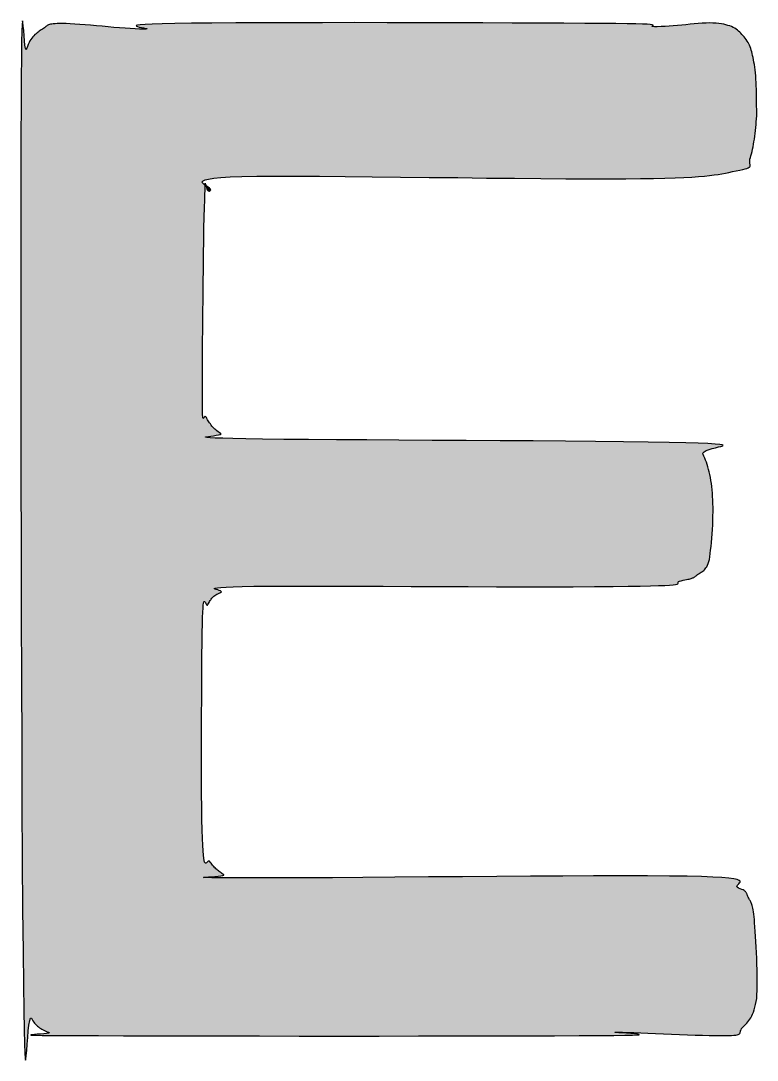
# Model space of a CAD drawing. Header units: millimetres. Extents: x 0 to 420, y 0 to 297.
# Drawn here: x 296.017 to 297.892, y 51.776 to 54.423 of the extents above; entities that cross this region are included whole.
import ezdxf

# ---------------------------------------------------------------- set-up
doc = ezdxf.new("R2010")
doc.units = ezdxf.units.MM
doc.layers.add('291-E-DIAGRAMA', color=5, linetype='Continuous')
doc.layers.add('291-G-ROTULO', color=7, linetype='Continuous')

msp = doc.modelspace()

# ---------------------------------------------------------------- hatches: boundary and pattern name
at = {"layer": '291-G-ROTULO', "true_color": 0xec5a2f}
for points in [[(296.0609, 54.3947), (296.0582, 54.3927), (296.0555, 54.3905), (296.0528, 54.3881), (296.0501, 54.3855), (296.0475, 54.3826), (296.0449, 54.3794), (296.0425, 54.3759), (296.0401, 54.3721), (296.0378, 54.3678), (296.0356, 54.3631), (296.0335, 54.3578), (296.0315, 54.3521), (296.0301, 54.3496), (296.0287, 54.3531), (296.0274, 54.3613), (296.0262, 54.3725), (296.0251, 54.3853), (296.0241, 54.3983), (296.0231, 54.41), (296.0222, 54.4188), (296.0214, 54.4234), (296.0207, 54.4222), (296.02, 54.4138), (296.0194, 54.3967), (296.0188, 54.3694), (296.0183, 54.3304), (296.0179, 54.2783), (296.0175, 54.2116), (296.0172, 54.1251), (296.0169, 54.017), (296.0168, 53.8902), (296.0167, 53.748), (296.0168, 53.5933), (296.0169, 53.4294), (296.0172, 53.2594), (296.0175, 53.0864), (296.0179, 52.9134), (296.0184, 52.7437), (296.019, 52.5802), (296.0197, 52.4263), (296.0205, 52.2849), (296.0214, 52.1591), (296.0224, 52.0522), (296.0235, 51.9672), (296.0243, 51.9026), (296.025, 51.8531), (296.0258, 51.8172), (296.0266, 51.7934), (296.0275, 51.78), (296.0284, 51.7755), (296.0294, 51.7785), (296.0305, 51.7873), (296.0317, 51.8004), (296.033, 51.8162), (296.0344, 51.8333), (296.0359, 51.85), (296.0376, 51.8649), (296.0394, 51.8764), (296.0414, 51.8829), (296.0436, 51.8829), (296.0455, 51.8792), (296.0475, 51.8759), (296.0497, 51.8728), (296.0519, 51.8699), (296.0542, 51.8672), (296.0567, 51.8647), (296.0592, 51.8624), (296.0619, 51.8603), (296.0647, 51.8583), (296.0676, 51.8564), (296.0706, 51.8546), (296.0738, 51.8529), (296.0771, 51.8513), (296.0805, 51.8498), (296.084, 51.8482), (296.0877, 51.8467), (296.0893, 51.8457), (296.0872, 51.8447), (296.0821, 51.8438), (296.0751, 51.8429), (296.067, 51.8422), (296.0588, 51.8415), (296.0512, 51.841), (296.0453, 51.8405), (296.0419, 51.84), (296.042, 51.8397), (296.0463, 51.8394), (296.0558, 51.8391), (296.0715, 51.8389), (296.0941, 51.8388), (296.1247, 51.8387), (296.164, 51.8387), (296.2147, 51.8384), (296.2784, 51.838), (296.353, 51.8378), (296.4368, 51.8376), (296.528, 51.8374), (296.6247, 51.8373), (296.7251, 51.8372), (296.8273, 51.8372), (296.9294, 51.8372), (297.0297, 51.8373), (297.1263, 51.8374), (297.2173, 51.8376), (297.3009, 51.8378), (297.3753, 51.838), (297.4386, 51.8384), (297.489, 51.8387), (297.5267, 51.8388), (297.5546, 51.839), (297.5739, 51.8394), (297.5857, 51.84), (297.591, 51.8406), (297.591, 51.8412), (297.5868, 51.842), (297.5793, 51.8427), (297.5698, 51.8435), (297.5593, 51.8442), (297.549, 51.8449), (297.5398, 51.8455), (297.5329, 51.846), (297.5295, 51.8464), (297.5305, 51.8466), (297.5372, 51.8467), (297.5486, 51.8466), (297.5622, 51.8463), (297.5778, 51.8458), (297.5951, 51.8452), (297.6136, 51.8445), (297.6331, 51.8437), (297.6532, 51.8428), (297.6737, 51.842), (297.6941, 51.8411), (297.7143, 51.8404), (297.7338, 51.8397), (297.7523, 51.8391), (297.7695, 51.8387), (297.7851, 51.8385), (297.7988, 51.8385), (297.8102, 51.8387), (297.8191, 51.8388), (297.8265, 51.8389), (297.8324, 51.8392), (297.8371, 51.8396), (297.8407, 51.8401), (297.8434, 51.8408), (297.8453, 51.8417), (297.8466, 51.8427), (297.8474, 51.8439), (297.848, 51.8454), (297.8484, 51.847), (297.8489, 51.8489), (297.8495, 51.851), (297.8506, 51.8533), (297.8521, 51.8559), (297.8543, 51.8588), (297.857, 51.8614), (297.8597, 51.8641), (297.8624, 51.8669), (297.8651, 51.8698), (297.8677, 51.8729), (297.8704, 51.8763), (297.8729, 51.8799), (297.8754, 51.8839), (297.8778, 51.8882), (297.8801, 51.893), (297.8823, 51.8982), (297.8843, 51.9039), (297.8861, 51.9103), (297.8878, 51.9172), (297.8892, 51.9248), (297.8905, 51.9331), (297.8911, 51.9425), (297.8915, 51.9532), (297.8918, 51.9651), (297.8918, 51.978), (297.8917, 51.9916), (297.8914, 52.0058), (297.891, 52.0203), (297.8905, 52.0349), (297.8899, 52.0496), (297.8892, 52.0639), (297.8884, 52.0779), (297.8877, 52.0911), (297.8868, 52.1036), (297.886, 52.115), (297.8852, 52.1251), (297.8845, 52.1338), (297.8837, 52.1412), (297.8829, 52.1477), (297.8822, 52.1534), (297.8814, 52.1584), (297.8806, 52.1626), (297.8798, 52.1663), (297.879, 52.1695), (297.8782, 52.1722), (297.8773, 52.1746), (297.8764, 52.1767), (297.8755, 52.1786), (297.8746, 52.1804), (297.8736, 52.1821), (297.8726, 52.184), (297.8715, 52.1859), (297.8704, 52.188), (297.8691, 52.1905), (297.868, 52.1928), (297.8672, 52.1948), (297.8666, 52.1966), (297.866, 52.1983), (297.8655, 52.1998), (297.8649, 52.2012), (297.8641, 52.2026), (297.8632, 52.2039), (297.8619, 52.2051), (297.8603, 52.2064), (297.8583, 52.2078), (297.8557, 52.2092), (297.8526, 52.2107), (297.8488, 52.2123), (297.8443, 52.2141), (297.8409, 52.2161), (297.8399, 52.2181), (297.8406, 52.2203), (297.8425, 52.2225), (297.8449, 52.2247), (297.8471, 52.227), (297.8485, 52.2292), (297.8483, 52.2314), (297.846, 52.2335), (297.8409, 52.2356), (297.8322, 52.2375), (297.8195, 52.2392), (297.8019, 52.2408), (297.7789, 52.2422), (297.7497, 52.2433), (297.7138, 52.2442), (297.6685, 52.2448), (297.6126, 52.2451), (297.5477, 52.2452), (297.4753, 52.245), (297.397, 52.2447), (297.3142, 52.2442), (297.2285, 52.2436), (297.1414, 52.243), (297.0545, 52.2423), (296.9693, 52.2417), (296.8874, 52.2411), (296.8102, 52.2405), (296.7392, 52.2402), (296.6762, 52.24), (296.6224, 52.24), (296.5796, 52.2402), (296.5468, 52.2402), (296.5217, 52.2403), (296.5035, 52.2404), (296.4913, 52.2406), (296.4845, 52.2409), (296.4822, 52.2412), (296.4836, 52.2415), (296.488, 52.242), (296.4945, 52.2425), (296.5023, 52.243), (296.5107, 52.2437), (296.5189, 52.2444), (296.526, 52.2453), (296.5314, 52.2462), (296.5341, 52.2472), (296.5334, 52.2482), (296.5312, 52.2497), (296.5289, 52.2513), (296.5266, 52.2528), (296.5244, 52.2544), (296.5222, 52.256), (296.52, 52.2577), (296.5178, 52.2594), (296.5156, 52.2613), (296.5134, 52.2632), (296.5113, 52.2653), (296.5092, 52.2674), (296.5072, 52.2697), (296.5051, 52.2721), (296.5031, 52.2747), (296.5012, 52.2774), (296.4993, 52.2804), (296.4974, 52.2822), (296.4957, 52.2828), (296.494, 52.2824), (296.4925, 52.2813), (296.491, 52.2799), (296.4896, 52.2786), (296.4882, 52.2776), (296.487, 52.2773), (296.4858, 52.2781), (296.4847, 52.2802), (296.4836, 52.2841), (296.4826, 52.29), (296.4817, 52.2982), (296.4808, 52.3092), (296.48, 52.3232), (296.4792, 52.3406), (296.4785, 52.3622), (296.478, 52.3887), (296.4775, 52.4196), (296.4772, 52.4541), (296.477, 52.4915), (296.4769, 52.531), (296.4769, 52.5719), (296.4769, 52.6136), (296.4771, 52.6553), (296.4773, 52.6962), (296.4775, 52.7357), (296.4778, 52.7731), (296.4781, 52.8076), (296.4785, 52.8385), (296.4788, 52.865), (296.4792, 52.8866), (296.4796, 52.9036), (296.4801, 52.917), (296.4807, 52.9273), (296.4814, 52.9348), (296.4821, 52.9399), (296.4829, 52.9429), (296.4838, 52.9442), (296.4847, 52.9441), (296.4857, 52.943), (296.4867, 52.9412), (296.4877, 52.9392), (296.4888, 52.9372), (296.4899, 52.9356), (296.491, 52.9347), (296.4921, 52.935), (296.4933, 52.9368), (296.4947, 52.9394), (296.4961, 52.9418), (296.4975, 52.9441), (296.4988, 52.9463), (296.5002, 52.9484), (296.5017, 52.9504), (296.5032, 52.9523), (296.5048, 52.9541), (296.5066, 52.9559), (296.5085, 52.9576), (296.5107, 52.9592), (296.513, 52.9608), (296.5156, 52.9624), (296.5186, 52.9639), (296.5218, 52.9654), (296.5254, 52.9669), (296.5274, 52.9684), (296.5271, 52.9698), (296.5251, 52.971), (296.5219, 52.9723), (296.5182, 52.9734), (296.5145, 52.9745), (296.5114, 52.9755), (296.5096, 52.9765), (296.5095, 52.9774), (296.5119, 52.9783), (296.5173, 52.9791), (296.5262, 52.9799), (296.5394, 52.9807), (296.5572, 52.9815), (296.5805, 52.9822), (296.6097, 52.983), (296.6469, 52.9833), (296.6928, 52.9834), (296.7463, 52.9834), (296.8061, 52.9833), (296.871, 52.9831), (296.9396, 52.9828), (297.0109, 52.9825), (297.0835, 52.9822), (297.1561, 52.982), (297.2277, 52.9817), (297.2968, 52.9816), (297.3623, 52.9816), (297.423, 52.9817), (297.4775, 52.9819), (297.5247, 52.9823), (297.5633, 52.983), (297.5942, 52.9834), (297.6198, 52.9839), (297.6404, 52.9845), (297.6565, 52.9852), (297.6689, 52.9859), (297.6778, 52.9867), (297.6839, 52.9876), (297.6877, 52.9885), (297.6897, 52.9895), (297.6905, 52.9905), (297.6905, 52.9915), (297.6903, 52.9926), (297.6904, 52.9937), (297.6913, 52.9948), (297.6936, 52.9959), (297.6978, 52.997), (297.7031, 52.9981), (297.7077, 52.999), (297.7118, 52.9999), (297.7153, 53.0006), (297.7184, 53.0013), (297.721, 53.002), (297.7234, 53.0027), (297.7254, 53.0033), (297.7271, 53.004), (297.7287, 53.0047), (297.7302, 53.0055), (297.7316, 53.0063), (297.7331, 53.0073), (297.7345, 53.0084), (297.7361, 53.0097), (297.7379, 53.0111), (297.7402, 53.0128), (297.7424, 53.0144), (297.7447, 53.0158), (297.7469, 53.0171), (297.7491, 53.0184), (297.7512, 53.0197), (297.7534, 53.0212), (297.7555, 53.0229), (297.7575, 53.0248), (297.7595, 53.0271), (297.7614, 53.0297), (297.7633, 53.0328), (297.7651, 53.0365), (297.7668, 53.0407), (297.7685, 53.0456), (297.77, 53.0512), (297.7712, 53.0582), (297.7723, 53.0661), (297.7733, 53.0749), (297.7744, 53.0845), (297.7754, 53.0947), (297.7763, 53.1054), (297.7771, 53.1165), (297.7778, 53.1278), (297.7784, 53.1392), (297.7789, 53.1506), (297.7792, 53.1619), (297.7793, 53.1729), (297.7793, 53.1835), (297.7791, 53.1937), (297.7787, 53.2031), (297.7781, 53.2118), (297.7776, 53.2204), (297.7769, 53.2288), (297.7761, 53.2369), (297.7751, 53.2448), (297.774, 53.2525), (297.7727, 53.26), (297.7713, 53.2672), (297.7698, 53.2741), (297.7681, 53.2807), (297.7664, 53.287), (297.7645, 53.2931), (297.7625, 53.2988), (297.7605, 53.3042), (297.7584, 53.3092), (297.7562, 53.3139), (297.754, 53.3182), (297.7536, 53.3221), (297.7565, 53.3256), (297.7619, 53.3287), (297.7691, 53.3314), (297.7772, 53.3338), (297.7855, 53.3359), (297.7933, 53.3377), (297.7996, 53.3393), (297.8039, 53.3407), (297.8053, 53.342), (297.803, 53.3431), (297.7963, 53.3442), (297.7844, 53.3452), (297.7665, 53.3462), (297.7419, 53.3473), (297.7098, 53.3483), (297.6673, 53.3494), (297.6138, 53.3503), (297.551, 53.3512), (297.4803, 53.3519), (297.4033, 53.3525), (297.3217, 53.3531), (297.2369, 53.3536), (297.1505, 53.3541), (297.064, 53.3546), (296.9792, 53.355), (296.8974, 53.3555), (296.8203, 53.356), (296.7494, 53.3565), (296.6862, 53.357), (296.6325, 53.3577), (296.5896, 53.3584), (296.5567, 53.3591), (296.531, 53.3598), (296.512, 53.3605), (296.4988, 53.3611), (296.4908, 53.3618), (296.4871, 53.3625), (296.487, 53.3632), (296.4897, 53.3639), (296.4946, 53.3647), (296.5009, 53.3655), (296.5078, 53.3664), (296.5145, 53.3674), (296.5204, 53.3685), (296.5247, 53.3697), (296.5266, 53.371), (296.5254, 53.3724), (296.5221, 53.3744), (296.519, 53.3765), (296.516, 53.3787), (296.5132, 53.381), (296.5106, 53.3834), (296.5081, 53.3858), (296.5058, 53.3884), (296.5035, 53.391), (296.5014, 53.3937), (296.4994, 53.3964), (296.4975, 53.3991), (296.4957, 53.4018), (296.494, 53.4045), (296.4924, 53.4072), (296.4908, 53.4099), (296.4892, 53.4126), (296.4878, 53.4148), (296.4865, 53.4157), (296.4853, 53.4155), (296.4843, 53.4145), (296.4834, 53.4132), (296.4825, 53.4118), (296.4818, 53.4107), (296.4812, 53.4101), (296.4807, 53.4104), (296.4803, 53.4119), (296.4799, 53.415), (296.4796, 53.4199), (296.4794, 53.427), (296.4793, 53.4367), (296.4792, 53.4492), (296.4792, 53.4648), (296.4792, 53.4843), (296.4793, 53.5087), (296.4794, 53.5371), (296.4796, 53.5689), (296.4798, 53.6034), (296.4801, 53.64), (296.4804, 53.6779), (296.4807, 53.7165), (296.4811, 53.755), (296.4816, 53.7929), (296.4821, 53.8293), (296.4826, 53.8637), (296.4832, 53.8953), (296.4838, 53.9234), (296.4845, 53.9475), (296.4852, 53.9667), (296.4855, 53.981), (296.4858, 53.9921), (296.4859, 54.0001), (296.486, 54.0045), (296.4852, 54.005), (296.4816, 54.0077), (296.4792, 54.0103), (296.4787, 54.0129), (296.4808, 54.0154), (296.4859, 54.0179), (296.4948, 54.0201), (296.5079, 54.0222), (296.5261, 54.024), (296.5497, 54.0256), (296.5796, 54.0269), (296.6174, 54.0275), (296.6637, 54.0277), (296.7175, 54.0276), (296.7775, 54.0273), (296.8426, 54.0269), (296.9115, 54.0262), (296.9832, 54.0254), (297.0564, 54.0246), (297.1299, 54.0238), (297.2027, 54.0229), (297.2736, 54.0222), (297.3412, 54.0215), (297.4046, 54.021), (297.4625, 54.0207), (297.5138, 54.0206), (297.5572, 54.0209), (297.5946, 54.0213), (297.6277, 54.0219), (297.657, 54.0226), (297.6827, 54.0234), (297.7053, 54.0244), (297.725, 54.0254), (297.7422, 54.0266), (297.7572, 54.0279), (297.7704, 54.0292), (297.782, 54.0307), (297.7924, 54.0322), (297.802, 54.0338), (297.811, 54.0355), (297.8199, 54.0373), (297.8288, 54.0391), (297.8383, 54.0409), (297.8475, 54.0427), (297.8551, 54.0444), (297.8611, 54.0459), (297.8657, 54.0474), (297.8691, 54.0488), (297.8714, 54.0503), (297.8729, 54.0518), (297.8737, 54.0535), (297.8739, 54.0552), (297.8737, 54.0572), (297.8734, 54.0594), (297.873, 54.0618), (297.8727, 54.0646), (297.8728, 54.0677), (297.8733, 54.0711), (297.8744, 54.0751), (297.8759, 54.0798), (297.8773, 54.0849), (297.8787, 54.0904), (297.88, 54.0962), (297.8813, 54.1023), (297.8825, 54.1087), (297.8836, 54.1154), (297.8847, 54.1222), (297.8857, 54.1293), (297.8866, 54.1365), (297.8875, 54.1438), (297.8883, 54.1513), (297.8889, 54.1588), (297.8895, 54.1663), (297.8901, 54.1739), (297.8905, 54.1815), (297.8905, 54.1892), (297.8905, 54.1972), (297.8904, 54.2055), (297.8904, 54.214), (297.8903, 54.2226), (297.8902, 54.2314), (297.89, 54.2402), (297.8897, 54.249), (297.8894, 54.2577), (297.889, 54.2662), (297.8885, 54.2746), (297.8879, 54.2828), (297.8872, 54.2907), (297.8864, 54.2982), (297.8855, 54.3053), (297.8845, 54.3119), (297.8833, 54.3182), (297.8823, 54.324), (297.8812, 54.3296), (297.8801, 54.3348), (297.879, 54.3397), (297.8778, 54.3444), (297.8765, 54.3489), (297.8752, 54.3531), (297.8737, 54.3571), (297.8721, 54.361), (297.8703, 54.3648), (297.8684, 54.3684), (297.8662, 54.3719), (297.8638, 54.3754), (297.8612, 54.3788), (297.8584, 54.3822), (297.8557, 54.3855), (297.853, 54.3887), (297.8503, 54.3917), (297.8475, 54.3946), (297.8445, 54.3973), (297.8414, 54.3999), (297.8381, 54.4023), (297.8345, 54.4045), (297.8307, 54.4066), (297.8266, 54.4085), (297.8222, 54.4103), (297.8174, 54.4118), (297.8123, 54.4132), (297.8067, 54.4145), (297.8006, 54.4155), (297.7941, 54.4163), (297.787, 54.4172), (297.7791, 54.4177), (297.7706, 54.4178), (297.7615, 54.4176), (297.7519, 54.4171), (297.7419, 54.4164), (297.7316, 54.4156), (297.7211, 54.4146), (297.7104, 54.4135), (297.6996, 54.4124), (297.6888, 54.4114), (297.6781, 54.4104), (297.6675, 54.4096), (297.6572, 54.4089), (297.6472, 54.4085), (297.6375, 54.4083), (297.6303, 54.4084), (297.6261, 54.4086), (297.6244, 54.409), (297.6243, 54.4096), (297.6252, 54.4102), (297.6264, 54.4108), (297.6272, 54.4116), (297.6267, 54.4123), (297.6245, 54.4131), (297.6196, 54.4138), (297.6115, 54.4145), (297.5994, 54.4151), (297.5826, 54.4156), (297.5604, 54.416), (297.5321, 54.4162), (297.497, 54.4163), (297.4532, 54.4167), (297.3995, 54.4171), (297.3372, 54.4174), (297.268, 54.4177), (297.1931, 54.418), (297.1141, 54.4183), (297.0323, 54.4185), (296.9492, 54.4186), (296.8662, 54.4187), (296.7848, 54.4186), (296.7063, 54.4185), (296.6323, 54.4183), (296.5641, 54.418), (296.5032, 54.4176), (296.451, 54.417), (296.4089, 54.4163), (296.3765, 54.4158), (296.3516, 54.4152), (296.3334, 54.4143), (296.321, 54.4133), (296.3137, 54.4122), (296.3107, 54.411), (296.311, 54.4098), (296.3138, 54.4086), (296.3184, 54.4073), (296.3239, 54.4062), (296.3294, 54.4051), (296.3341, 54.4042), (296.3373, 54.4034), (296.3379, 54.4028), (296.3353, 54.4024), (296.3286, 54.4023), (296.3189, 54.4024), (296.3077, 54.4029), (296.2955, 54.4036), (296.2823, 54.4045), (296.2683, 54.4055), (296.2538, 54.4067), (296.239, 54.408), (296.224, 54.4093), (296.2091, 54.4106), (296.1945, 54.4119), (296.1803, 54.4131), (296.1669, 54.4141), (296.1543, 54.415), (296.1428, 54.4157), (296.1326, 54.4162), (296.1239, 54.4163), (296.1162, 54.4163), (296.1096, 54.4161), (296.104, 54.4159), (296.0993, 54.4156), (296.0954, 54.4151), (296.0922, 54.4145), (296.0895, 54.4139), (296.0872, 54.4131), (296.0853, 54.4122), (296.0836, 54.4111), (296.082, 54.41), (296.0804, 54.4087), (296.0787, 54.4073), (296.0767, 54.4058), (296.0744, 54.4041), (296.0717, 54.4023), (296.069, 54.4004), (296.0663, 54.3986), (296.0636, 54.3967)], [(296.4922, 53.9922), (296.4941, 53.9904), (296.4965, 53.9898), (296.4993, 53.9907), (296.5009, 53.9927), (296.5001, 53.9949), (296.4975, 53.9973), (296.4938, 53.9998), (296.4894, 54.0024), (296.4879, 54.0033), (296.4883, 54.0015), (296.4893, 53.9981), (296.4906, 53.9949)]]:
    msp.add_hatch(color=7, dxfattribs=at).paths.add_polyline_path(points)

# ---------------------------------------------------------------- linework, layer by layer
at = {"layer": '291-E-DIAGRAMA'}
msp.add_lwpolyline([(296.0717, 54.4023), (296.069, 54.4004), (296.0663, 54.3986), (296.0636, 54.3967), (296.0609, 54.3947), (296.0582, 54.3927), (296.0555, 54.3905), (296.0528, 54.3881), (296.0501, 54.3855), (296.0475, 54.3826), (296.0449, 54.3794), (296.0425, 54.3759), (296.0401, 54.3721), (296.0378, 54.3678), (296.0356, 54.3631), (296.0335, 54.3578), (296.0315, 54.3521), (296.0301, 54.3496), (296.0287, 54.3531), (296.0274, 54.3613), (296.0262, 54.3725), (296.0251, 54.3853), (296.0241, 54.3983), (296.0231, 54.41), (296.0222, 54.4188), (296.0214, 54.4234), (296.0207, 54.4222), (296.02, 54.4138), (296.0194, 54.3967), (296.0188, 54.3694), (296.0183, 54.3304), (296.0179, 54.2783), (296.0175, 54.2116), (296.0172, 54.1251), (296.0169, 54.017), (296.0168, 53.8902), (296.0167, 53.748), (296.0168, 53.5933), (296.0169, 53.4294), (296.0172, 53.2594), (296.0175, 53.0864), (296.0179, 52.9134), (296.0184, 52.7437), (296.019, 52.5802), (296.0197, 52.4263), (296.0205, 52.2849), (296.0214, 52.1591), (296.0224, 52.0522), (296.0235, 51.9672), (296.0243, 51.9026), (296.025, 51.8531), (296.0258, 51.8172), (296.0266, 51.7934), (296.0275, 51.78), (296.0284, 51.7755), (296.0294, 51.7785), (296.0305, 51.7873), (296.0317, 51.8004), (296.033, 51.8162), (296.0344, 51.8333), (296.0359, 51.85), (296.0376, 51.8649), (296.0394, 51.8764), (296.0414, 51.8829), (296.0436, 51.8829), (296.0455, 51.8792), (296.0475, 51.8759), (296.0497, 51.8728), (296.0519, 51.8699), (296.0542, 51.8672), (296.0567, 51.8647), (296.0592, 51.8624), (296.0619, 51.8603), (296.0647, 51.8583), (296.0676, 51.8564), (296.0706, 51.8546), (296.0738, 51.8529), (296.0771, 51.8513), (296.0805, 51.8498), (296.084, 51.8482), (296.0877, 51.8467), (296.0893, 51.8457), (296.0872, 51.8447), (296.0821, 51.8438), (296.0751, 51.8429), (296.067, 51.8422), (296.0588, 51.8415), (296.0512, 51.841), (296.0453, 51.8405), (296.0419, 51.84), (296.042, 51.8397), (296.0463, 51.8394), (296.0558, 51.8391), (296.0715, 51.8389), (296.0941, 51.8388), (296.1247, 51.8387), (296.164, 51.8387), (296.2147, 51.8384), (296.2784, 51.838), (296.353, 51.8378), (296.4368, 51.8376), (296.528, 51.8374), (296.6247, 51.8373), (296.7251, 51.8372), (296.8273, 51.8372), (296.9294, 51.8372), (297.0297, 51.8373), (297.1263, 51.8374), (297.2173, 51.8376), (297.3009, 51.8378), (297.3753, 51.838), (297.4386, 51.8384), (297.489, 51.8387), (297.5267, 51.8388), (297.5546, 51.839), (297.5739, 51.8394), (297.5857, 51.84), (297.591, 51.8406), (297.591, 51.8412), (297.5868, 51.842), (297.5793, 51.8427), (297.5698, 51.8435), (297.5593, 51.8442), (297.549, 51.8449), (297.5398, 51.8455), (297.5329, 51.846), (297.5295, 51.8464), (297.5305, 51.8466), (297.5372, 51.8467), (297.5486, 51.8466), (297.5622, 51.8463), (297.5778, 51.8458), (297.5951, 51.8452), (297.6136, 51.8445), (297.6331, 51.8437), (297.6532, 51.8428), (297.6737, 51.842), (297.6941, 51.8411), (297.7143, 51.8404), (297.7338, 51.8397), (297.7523, 51.8391), (297.7695, 51.8387), (297.7851, 51.8385), (297.7988, 51.8385), (297.8102, 51.8387), (297.8191, 51.8388), (297.8265, 51.8389), (297.8324, 51.8392), (297.8371, 51.8396), (297.8407, 51.8401), (297.8434, 51.8408), (297.8453, 51.8417), (297.8466, 51.8427), (297.8474, 51.8439), (297.848, 51.8454), (297.8484, 51.847), (297.8489, 51.8489), (297.8495, 51.851), (297.8506, 51.8533), (297.8521, 51.8559), (297.8543, 51.8588), (297.857, 51.8614), (297.8597, 51.8641), (297.8624, 51.8669), (297.8651, 51.8698), (297.8677, 51.8729), (297.8704, 51.8763), (297.8729, 51.8799), (297.8754, 51.8839), (297.8778, 51.8882), (297.8801, 51.893), (297.8823, 51.8982), (297.8843, 51.9039), (297.8861, 51.9103), (297.8878, 51.9172), (297.8892, 51.9248), (297.8905, 51.9331), (297.8911, 51.9425), (297.8915, 51.9532), (297.8918, 51.9651), (297.8918, 51.978), (297.8917, 51.9916), (297.8914, 52.0058), (297.891, 52.0203), (297.8905, 52.0349), (297.8899, 52.0496), (297.8892, 52.0639), (297.8884, 52.0779), (297.8877, 52.0911), (297.8868, 52.1036), (297.886, 52.115), (297.8852, 52.1251), (297.8845, 52.1338), (297.8837, 52.1412), (297.8829, 52.1477), (297.8822, 52.1534), (297.8814, 52.1584), (297.8806, 52.1626), (297.8798, 52.1663), (297.879, 52.1695), (297.8782, 52.1722), (297.8773, 52.1746), (297.8764, 52.1767), (297.8755, 52.1786), (297.8746, 52.1804), (297.8736, 52.1821), (297.8726, 52.184), (297.8715, 52.1859), (297.8704, 52.188), (297.8691, 52.1905), (297.868, 52.1928), (297.8672, 52.1948), (297.8666, 52.1966), (297.866, 52.1983), (297.8655, 52.1998), (297.8649, 52.2012), (297.8641, 52.2026), (297.8632, 52.2039), (297.8619, 52.2051), (297.8603, 52.2064), (297.8583, 52.2078), (297.8557, 52.2092), (297.8526, 52.2107), (297.8488, 52.2123), (297.8443, 52.2141), (297.8409, 52.2161), (297.8399, 52.2181), (297.8406, 52.2203), (297.8425, 52.2225), (297.8449, 52.2247), (297.8471, 52.227), (297.8485, 52.2292), (297.8483, 52.2314), (297.846, 52.2335), (297.8409, 52.2356), (297.8322, 52.2375), (297.8195, 52.2392), (297.8019, 52.2408), (297.7789, 52.2422), (297.7497, 52.2433), (297.7138, 52.2442), (297.6685, 52.2448), (297.6126, 52.2451), (297.5477, 52.2452), (297.4753, 52.245), (297.397, 52.2447), (297.3142, 52.2442), (297.2285, 52.2436), (297.1414, 52.243), (297.0545, 52.2423), (296.9693, 52.2417), (296.8874, 52.2411), (296.8102, 52.2405), (296.7392, 52.2402), (296.6762, 52.24), (296.6224, 52.24), (296.5796, 52.2402), (296.5468, 52.2402), (296.5217, 52.2403), (296.5035, 52.2404), (296.4913, 52.2406), (296.4845, 52.2409), (296.4822, 52.2412), (296.4836, 52.2415), (296.488, 52.242), (296.4945, 52.2425), (296.5023, 52.243), (296.5107, 52.2437), (296.5189, 52.2444), (296.526, 52.2453), (296.5314, 52.2462), (296.5341, 52.2472), (296.5334, 52.2482), (296.5312, 52.2497), (296.5289, 52.2513), (296.5266, 52.2528), (296.5244, 52.2544), (296.5222, 52.256), (296.52, 52.2577), (296.5178, 52.2594), (296.5156, 52.2613), (296.5134, 52.2632), (296.5113, 52.2653), (296.5092, 52.2674), (296.5072, 52.2697), (296.5051, 52.2721), (296.5031, 52.2747), (296.5012, 52.2774), (296.4993, 52.2804), (296.4974, 52.2822), (296.4957, 52.2828), (296.494, 52.2824), (296.4925, 52.2813), (296.491, 52.2799), (296.4896, 52.2786), (296.4882, 52.2776), (296.487, 52.2773), (296.4858, 52.2781), (296.4847, 52.2802), (296.4836, 52.2841), (296.4826, 52.29), (296.4817, 52.2982), (296.4808, 52.3092), (296.48, 52.3232), (296.4792, 52.3406), (296.4785, 52.3622), (296.478, 52.3887), (296.4775, 52.4196), (296.4772, 52.4541), (296.477, 52.4915), (296.4769, 52.531), (296.4769, 52.5719), (296.4769, 52.6136), (296.4771, 52.6553), (296.4773, 52.6962), (296.4775, 52.7357), (296.4778, 52.7731), (296.4781, 52.8076), (296.4785, 52.8385), (296.4788, 52.865), (296.4792, 52.8866), (296.4796, 52.9036), (296.4801, 52.917), (296.4807, 52.9273), (296.4814, 52.9348), (296.4821, 52.9399), (296.4829, 52.9429), (296.4838, 52.9442), (296.4847, 52.9441), (296.4857, 52.943), (296.4867, 52.9412), (296.4877, 52.9392), (296.4888, 52.9372), (296.4899, 52.9356), (296.491, 52.9347), (296.4921, 52.935), (296.4933, 52.9368), (296.4947, 52.9394), (296.4961, 52.9418), (296.4975, 52.9441), (296.4988, 52.9463), (296.5002, 52.9484), (296.5017, 52.9504), (296.5032, 52.9523), (296.5048, 52.9541), (296.5066, 52.9559), (296.5085, 52.9576), (296.5107, 52.9592), (296.513, 52.9608), (296.5156, 52.9624), (296.5186, 52.9639), (296.5218, 52.9654), (296.5254, 52.9669), (296.5274, 52.9684), (296.5271, 52.9698), (296.5251, 52.971), (296.5219, 52.9723), (296.5182, 52.9734), (296.5145, 52.9745), (296.5114, 52.9755), (296.5096, 52.9765), (296.5095, 52.9774), (296.5119, 52.9783), (296.5173, 52.9791), (296.5262, 52.9799), (296.5394, 52.9807), (296.5572, 52.9815), (296.5805, 52.9822), (296.6097, 52.983), (296.6469, 52.9833), (296.6928, 52.9834), (296.7463, 52.9834), (296.8061, 52.9833), (296.871, 52.9831), (296.9396, 52.9828), (297.0109, 52.9825), (297.0835, 52.9822), (297.1561, 52.982), (297.2277, 52.9817), (297.2968, 52.9816), (297.3623, 52.9816), (297.423, 52.9817), (297.4775, 52.9819), (297.5247, 52.9823), (297.5633, 52.983), (297.5942, 52.9834), (297.6198, 52.9839), (297.6404, 52.9845), (297.6565, 52.9852), (297.6689, 52.9859), (297.6778, 52.9867), (297.6839, 52.9876), (297.6877, 52.9885), (297.6897, 52.9895), (297.6905, 52.9905), (297.6905, 52.9915), (297.6903, 52.9926), (297.6904, 52.9937), (297.6913, 52.9948), (297.6936, 52.9959), (297.6978, 52.997), (297.7031, 52.9981), (297.7077, 52.999), (297.7118, 52.9999), (297.7153, 53.0006), (297.7184, 53.0013), (297.721, 53.002), (297.7234, 53.0027), (297.7254, 53.0033), (297.7271, 53.004), (297.7287, 53.0047), (297.7302, 53.0055), (297.7316, 53.0063), (297.7331, 53.0073), (297.7345, 53.0084), (297.7361, 53.0097), (297.7379, 53.0111), (297.7402, 53.0128), (297.7424, 53.0144), (297.7447, 53.0158), (297.7469, 53.0171), (297.7491, 53.0184), (297.7512, 53.0197), (297.7534, 53.0212), (297.7555, 53.0229), (297.7575, 53.0248), (297.7595, 53.0271), (297.7614, 53.0297), (297.7633, 53.0328), (297.7651, 53.0365), (297.7668, 53.0407), (297.7685, 53.0456), (297.77, 53.0512), (297.7712, 53.0582), (297.7723, 53.0661), (297.7733, 53.0749), (297.7744, 53.0845), (297.7754, 53.0947), (297.7763, 53.1054), (297.7771, 53.1165), (297.7778, 53.1278), (297.7784, 53.1392), (297.7789, 53.1506), (297.7792, 53.1619), (297.7793, 53.1729), (297.7793, 53.1835), (297.7791, 53.1937), (297.7787, 53.2031), (297.7781, 53.2118), (297.7776, 53.2204), (297.7769, 53.2288), (297.7761, 53.2369), (297.7751, 53.2448), (297.774, 53.2525), (297.7727, 53.26), (297.7713, 53.2672), (297.7698, 53.2741), (297.7681, 53.2807), (297.7664, 53.287), (297.7645, 53.2931), (297.7625, 53.2988), (297.7605, 53.3042), (297.7584, 53.3092), (297.7562, 53.3139), (297.754, 53.3182), (297.7536, 53.3221), (297.7565, 53.3256), (297.7619, 53.3287), (297.7691, 53.3314), (297.7772, 53.3338), (297.7855, 53.3359), (297.7933, 53.3377), (297.7996, 53.3393), (297.8039, 53.3407), (297.8053, 53.342), (297.803, 53.3431), (297.7963, 53.3442), (297.7844, 53.3452), (297.7665, 53.3462), (297.7419, 53.3473), (297.7098, 53.3483), (297.6673, 53.3494), (297.6138, 53.3503), (297.551, 53.3512), (297.4803, 53.3519), (297.4033, 53.3525), (297.3217, 53.3531), (297.2369, 53.3536), (297.1505, 53.3541), (297.064, 53.3546), (296.9792, 53.355), (296.8974, 53.3555), (296.8203, 53.356), (296.7494, 53.3565), (296.6862, 53.357), (296.6325, 53.3577), (296.5896, 53.3584), (296.5567, 53.3591), (296.531, 53.3598), (296.512, 53.3605), (296.4988, 53.3611), (296.4908, 53.3618), (296.4871, 53.3625), (296.487, 53.3632), (296.4897, 53.3639), (296.4946, 53.3647), (296.5009, 53.3655), (296.5078, 53.3664), (296.5145, 53.3674), (296.5204, 53.3685), (296.5247, 53.3697), (296.5266, 53.371), (296.5254, 53.3724), (296.5221, 53.3744), (296.519, 53.3765), (296.516, 53.3787), (296.5132, 53.381), (296.5106, 53.3834), (296.5081, 53.3858), (296.5058, 53.3884), (296.5035, 53.391), (296.5014, 53.3937), (296.4994, 53.3964), (296.4975, 53.3991), (296.4957, 53.4018), (296.494, 53.4045), (296.4924, 53.4072), (296.4908, 53.4099), (296.4892, 53.4126), (296.4878, 53.4148), (296.4865, 53.4157), (296.4853, 53.4155), (296.4843, 53.4145), (296.4834, 53.4132), (296.4825, 53.4118), (296.4818, 53.4107), (296.4812, 53.4101), (296.4807, 53.4104), (296.4803, 53.4119), (296.4799, 53.415), (296.4796, 53.4199), (296.4794, 53.427), (296.4793, 53.4367), (296.4792, 53.4492), (296.4792, 53.4648), (296.4792, 53.4843), (296.4793, 53.5087), (296.4794, 53.5371), (296.4796, 53.5689), (296.4798, 53.6034), (296.4801, 53.64), (296.4804, 53.6779), (296.4807, 53.7165), (296.4811, 53.755), (296.4816, 53.7929), (296.4821, 53.8293), (296.4826, 53.8637), (296.4832, 53.8953), (296.4838, 53.9234), (296.4845, 53.9475), (296.4852, 53.9667), (296.4855, 53.981), (296.4858, 53.9921), (296.4859, 54.0001), (296.486, 54.0054), (296.4861, 54.0085), (296.4863, 54.0096), (296.4866, 54.0091), (296.487, 54.0073), (296.4875, 54.0047), (296.4883, 54.0015), (296.4893, 53.9981), (296.4906, 53.9949), (296.4922, 53.9922), (296.4941, 53.9904), (296.4965, 53.9898), (296.4993, 53.9907), (296.5009, 53.9927), (296.5001, 53.9949), (296.4975, 53.9973), (296.4938, 53.9998), (296.4894, 54.0024), (296.4852, 54.005), (296.4816, 54.0077), (296.4792, 54.0103), (296.4787, 54.0129), (296.4808, 54.0154), (296.4859, 54.0179), (296.4948, 54.0201), (296.5079, 54.0222), (296.5261, 54.024), (296.5497, 54.0256), (296.5796, 54.0269), (296.6174, 54.0275), (296.6637, 54.0277), (296.7175, 54.0276), (296.7775, 54.0273), (296.8426, 54.0269), (296.9115, 54.0262), (296.9832, 54.0254), (297.0564, 54.0246), (297.1299, 54.0238), (297.2027, 54.0229), (297.2736, 54.0222), (297.3412, 54.0215), (297.4046, 54.021), (297.4625, 54.0207), (297.5138, 54.0206), (297.5572, 54.0209), (297.5946, 54.0213), (297.6277, 54.0219), (297.657, 54.0226), (297.6827, 54.0234), (297.7053, 54.0244), (297.725, 54.0254), (297.7422, 54.0266), (297.7572, 54.0279), (297.7704, 54.0292), (297.782, 54.0307), (297.7924, 54.0322), (297.802, 54.0338), (297.811, 54.0355), (297.8199, 54.0373), (297.8288, 54.0391), (297.8383, 54.0409), (297.8475, 54.0427), (297.8551, 54.0444), (297.8611, 54.0459), (297.8657, 54.0474), (297.8691, 54.0488), (297.8714, 54.0503), (297.8729, 54.0518), (297.8737, 54.0535), (297.8739, 54.0552), (297.8737, 54.0572), (297.8734, 54.0594), (297.873, 54.0618), (297.8727, 54.0646), (297.8728, 54.0677), (297.8733, 54.0711), (297.8744, 54.0751), (297.8759, 54.0798), (297.8773, 54.0849), (297.8787, 54.0904), (297.88, 54.0962), (297.8813, 54.1023), (297.8825, 54.1087), (297.8836, 54.1154), (297.8847, 54.1222), (297.8857, 54.1293), (297.8866, 54.1365), (297.8875, 54.1438), (297.8883, 54.1513), (297.8889, 54.1588), (297.8895, 54.1663), (297.8901, 54.1739), (297.8905, 54.1815), (297.8905, 54.1892), (297.8905, 54.1972), (297.8904, 54.2055), (297.8904, 54.214), (297.8903, 54.2226), (297.8902, 54.2314), (297.89, 54.2402), (297.8897, 54.249), (297.8894, 54.2577), (297.889, 54.2662), (297.8885, 54.2746), (297.8879, 54.2828), (297.8872, 54.2907), (297.8864, 54.2982), (297.8855, 54.3053), (297.8845, 54.3119), (297.8833, 54.3182), (297.8823, 54.324), (297.8812, 54.3296), (297.8801, 54.3348), (297.879, 54.3397), (297.8778, 54.3444), (297.8765, 54.3489), (297.8752, 54.3531), (297.8737, 54.3571), (297.8721, 54.361), (297.8703, 54.3648), (297.8684, 54.3684), (297.8662, 54.3719), (297.8638, 54.3754), (297.8612, 54.3788), (297.8584, 54.3822), (297.8557, 54.3855), (297.853, 54.3887), (297.8503, 54.3917), (297.8475, 54.3946), (297.8445, 54.3973), (297.8414, 54.3999), (297.8381, 54.4023), (297.8345, 54.4045), (297.8307, 54.4066), (297.8266, 54.4085), (297.8222, 54.4103), (297.8174, 54.4118), (297.8123, 54.4132), (297.8067, 54.4145), (297.8006, 54.4155), (297.7941, 54.4163), (297.787, 54.4172), (297.7791, 54.4177), (297.7706, 54.4178), (297.7615, 54.4176), (297.7519, 54.4171), (297.7419, 54.4164), (297.7316, 54.4156), (297.7211, 54.4146), (297.7104, 54.4135), (297.6996, 54.4124), (297.6888, 54.4114), (297.6781, 54.4104), (297.6675, 54.4096), (297.6572, 54.4089), (297.6472, 54.4085), (297.6375, 54.4083), (297.6303, 54.4084), (297.6261, 54.4086), (297.6244, 54.409), (297.6243, 54.4096), (297.6252, 54.4102), (297.6264, 54.4108), (297.6272, 54.4116), (297.6267, 54.4123), (297.6245, 54.4131), (297.6196, 54.4138), (297.6115, 54.4145), (297.5994, 54.4151), (297.5826, 54.4156), (297.5604, 54.416), (297.5321, 54.4162), (297.497, 54.4163), (297.4532, 54.4167), (297.3995, 54.4171), (297.3372, 54.4174), (297.268, 54.4177), (297.1931, 54.418), (297.1141, 54.4183), (297.0323, 54.4185), (296.9492, 54.4186), (296.8662, 54.4187), (296.7848, 54.4186), (296.7063, 54.4185), (296.6323, 54.4183), (296.5641, 54.418), (296.5032, 54.4176), (296.451, 54.417), (296.4089, 54.4163), (296.3765, 54.4158), (296.3516, 54.4152), (296.3334, 54.4143), (296.321, 54.4133), (296.3137, 54.4122), (296.3107, 54.411), (296.311, 54.4098), (296.3138, 54.4086), (296.3184, 54.4073), (296.3239, 54.4062), (296.3294, 54.4051), (296.3341, 54.4042), (296.3373, 54.4034), (296.3379, 54.4028), (296.3353, 54.4024), (296.3286, 54.4023), (296.3189, 54.4024), (296.3077, 54.4029), (296.2955, 54.4036), (296.2823, 54.4045), (296.2683, 54.4055), (296.2538, 54.4067), (296.239, 54.408), (296.224, 54.4093), (296.2091, 54.4106), (296.1945, 54.4119), (296.1803, 54.4131), (296.1669, 54.4141), (296.1543, 54.415), (296.1428, 54.4157), (296.1326, 54.4162), (296.1239, 54.4163), (296.1162, 54.4163), (296.1096, 54.4161), (296.104, 54.4159), (296.0993, 54.4156), (296.0954, 54.4151), (296.0922, 54.4145), (296.0895, 54.4139), (296.0872, 54.4131), (296.0853, 54.4122), (296.0836, 54.4111), (296.082, 54.41), (296.0804, 54.4087), (296.0787, 54.4073), (296.0767, 54.4058), (296.0744, 54.4041)], close=True, dxfattribs=at)

doc.saveas('drawing.dxf')
